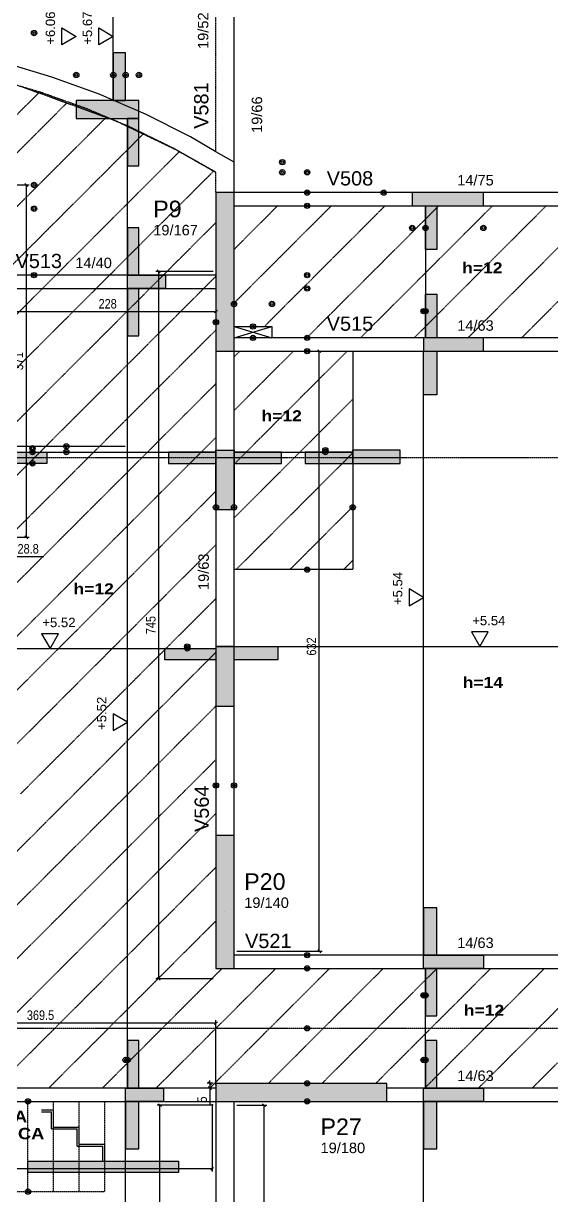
# Model space of a CAD drawing. Extents: x -15895 to 12929, y -2522 to 15173.
# Drawn here: x -12419 to -11863, y 13318 to 14552 of the extents above; entities that cross this region are included whole.
import ezdxf

# ---------------------------------------------------------------- set-up
doc = ezdxf.new("R2010")
doc.units = 0
doc.header["$PDMODE"] = 35
doc.header["$PDSIZE"] = -10
for name, pattern in [('ESTILO_TQS_0001', [1, 0.7, -0.3]), ('ESTILO_TQS_0002', [0.4, 0.1, -0.3]), ('ESTILO_TQS_0006', [0.3, 0.2, -0.1]), ('ESTILO_TQS_0007', [2.1, 1.5, -0.2, 0.2, -0.2])]:
    doc.linetypes.add(name, pattern=pattern)
for name, color, linetype in [('COTA', 241, 'Continuous'), ('MTH-224', 4, 'Continuous'), ('MTH-226', 6, 'Continuous'), ('MTH-230', 1, 'Continuous'), ('MTH-DIM-PILAR', 3, 'Continuous'), ('MTH-DIM-VIGA', 3, 'Continuous'), ('MTH-EIXO-214', 4, 'Continuous'), ('MTH-EIXO-215', 1, 'Continuous'), ('MTH-FACE-VIGA', 7, 'Continuous'), ('MTH-LINHA-SEÇÃO', 16, 'Continuous'), ('MTH-PILAR-SEGUE', 5, 'Continuous'), ('MTH-SIMB_COTA', 3, 'Continuous'), ('MTH-SOMBRA21', 150, 'Continuous'), ('MTH-SOMBRA25', 253, 'Continuous'), ('MTH-TIT1-PILAR', 5, 'Continuous'), ('MTH-TIT1-VIGA', 5, 'Continuous'), ('MTH-TRACEJADO-216', 1, 'Continuous'), ('MTH-TXT', 4, 'Continuous'), ('MTH-TXT-NEGRITO', 5, 'Continuous'), ('MTH-VIGA-INVERTIDA', 7, 'ESTILO_TQS_0002')]:
    doc.layers.add(name, color=color, linetype=linetype)
doc.styles.add('COTA TECNICA', font='techl___.ttf', dxfattribs={"height": 10})
doc.styles.add('TQS_ARIAL', font='arial.ttf')
doc.styles.add('TQS_ARIAL_BLACK', font='ariblk.ttf')
doc.dimstyles.new('PAINEL', dxfattribs={"dimtxt": 10, "dimasz": 3, "dimexe": 3, "dimexo": 3, "dimgap": 3, "dimtad": 1, "dimdec": 1, "dimzin": 12, "dimdsep": 46, "dimtxsty": 'COTA TECNICA', "dimblk1": 'OBLIQUE', "dimblk2": 'OBLIQUE', "dimsah": 1, "dimcen": 0.9, "dimclrd": 4, "dimclre": 4, "dimclrt": 240, "dimadec": 1, "dimazin": 3, "dimtfac": 1, "dimtdec": 1, "dimtmove": 0, "dimatfit": 3, "dimfxl": 1, "dimtolj": 1, "dimtzin": 12, "dimarcsym": 0})

# ---------------------------------------------------------------- blocks, each defined once
blk = doc.blocks.new('_Oblique')
at = {"color": 0, "linetype": 'ByBlock', "lineweight": -2}
blk.add_line((-0.5, -0.5), (0.5, 0.5), dxfattribs=at)
blk = doc.blocks.new('*D1907')
at = {"layer": 'COTA', "color": 4, "lineweight": -2, "transparency": 16777216}
for p, q in [((-12444.2, 14269.7), (-12444.2, 14245.4)), ((-12216.2, 14269.7), (-12216.2, 14245.4)), ((-12444.2, 14248.4), (-12216.2, 14248.4))]:
    blk.add_line(p, q, dxfattribs=at)
at = {"layer": 'Defpoints', "color": 0, "transparency": 16777216}
for p in [(-12444.2, 14272.7), (-12216.2, 14272.7), (-12216.2, 14248.4)]:
    blk.add_point(p, dxfattribs=at)
at = {"layer": 'COTA', "color": 4, "lineweight": -2, "transparency": 16777216, "xscale": 3, "yscale": 3, "zscale": 3, "rotation": 180}
blk.add_blockref('_Oblique', (-12444.2, 14248.4), dxfattribs=at)
at = {"layer": 'COTA', "color": 4, "lineweight": -2, "transparency": 16777216, "xscale": 3, "yscale": 3, "zscale": 3}
blk.add_blockref('_Oblique', (-12216.2, 14248.4), dxfattribs=at)
at = {"layer": 'COTA', "color": 240, "transparency": 16777216, "insert": (-12330.2, 14256.5), "char_height": 10, "attachment_point": 5, "style": 'COTA TECNICA'}
blk.add_mtext('\\A1;228', dxfattribs=at)
blk = doc.blocks.new('*D1930')
at = {"layer": 'COTA', "color": 4, "lineweight": -2, "transparency": 16777216}
for p, q in [((-13131.2, 13413.7), (-13131.2, 13342.7)), ((-12220.2, 13413.7), (-12220.2, 13342.7)), ((-12220.2, 13345.7), (-13131.2, 13345.7))]:
    blk.add_line(p, q, dxfattribs=at)
at = {"layer": 'Defpoints', "color": 0, "transparency": 16777216}
for p in [(-13131.2, 13416.7), (-12220.2, 13416.7), (-13131.2, 13345.7)]:
    blk.add_point(p, dxfattribs=at)
at = {"layer": 'COTA', "color": 4, "lineweight": -2, "transparency": 16777216, "xscale": 3, "yscale": 3, "zscale": 3, "rotation": 180}
blk.add_blockref('_Oblique', (-13131.2, 13345.7), dxfattribs=at)
at = {"layer": 'COTA', "color": 4, "lineweight": -2, "transparency": 16777216, "xscale": 3, "yscale": 3, "zscale": 3}
blk.add_blockref('_Oblique', (-12220.2, 13345.7), dxfattribs=at)
at = {"layer": 'COTA', "color": 240, "transparency": 16777216, "insert": (-12675.7, 13353.8), "char_height": 10, "attachment_point": 5, "style": 'COTA TECNICA'}
blk.add_mtext('\\A1;911', dxfattribs=at)
blk = doc.blocks.new('*D1932')
at = {"layer": 'COTA', "color": 4, "lineweight": -2, "transparency": 16777216}
for p, q in [((-12219.2, 13435.7), (-12225.5, 13435.7)), ((-12219.2, 13430.7), (-12225.5, 13430.7)), ((-12222.5, 13435.7), (-12222.5, 13438.7)), ((-12222.5, 13435.7), (-12222.5, 13430.7)), ((-12222.5, 13430.7), (-12222.5, 13412.6))]:
    blk.add_line(p, q, dxfattribs=at)
at = {"layer": 'Defpoints', "color": 0, "transparency": 16777216}
for p in [(-12222.5, 13430.7), (-12216.2, 13435.7), (-12216.2, 13430.7)]:
    blk.add_point(p, dxfattribs=at)
at = {"layer": 'COTA', "color": 4, "lineweight": -2, "transparency": 16777216, "xscale": 3, "yscale": 3, "zscale": 3}
for p, rotation in [((-12222.5, 13435.7), 270), ((-12222.5, 13430.7), 90)]:
    blk.add_blockref('_Oblique', p, dxfattribs=dict(at, rotation=rotation))
at = {"layer": 'COTA', "color": 240, "transparency": 16777216, "insert": (-12230.7, 13418.6), "char_height": 10, "attachment_point": 5, "rotation": 90, "style": 'COTA TECNICA'}
blk.add_mtext('\\A1;5', dxfattribs=at)
blk = doc.blocks.new('*D1933')
at = {"layer": 'COTA', "color": 4, "lineweight": -2, "transparency": 16777216}
for p, q in [((-12585.7, 13433.7), (-12585.7, 13502.1)), ((-12216.2, 13499.1), (-12585.7, 13499.1)), ((-12216.2, 13433.7), (-12216.2, 13502.1))]:
    blk.add_line(p, q, dxfattribs=at)
at = {"layer": 'Defpoints', "color": 0, "transparency": 16777216}
for p in [(-12585.7, 13499.1), (-12585.7, 13430.7), (-12216.2, 13430.7)]:
    blk.add_point(p, dxfattribs=at)
at = {"layer": 'COTA', "color": 4, "lineweight": -2, "transparency": 16777216, "xscale": 3, "yscale": 3, "zscale": 3, "rotation": 180}
blk.add_blockref('_Oblique', (-12585.7, 13499.1), dxfattribs=at)
at = {"layer": 'COTA', "color": 4, "lineweight": -2, "transparency": 16777216, "xscale": 3, "yscale": 3, "zscale": 3}
blk.add_blockref('_Oblique', (-12216.2, 13499.1), dxfattribs=at)
at = {"layer": 'COTA', "color": 240, "transparency": 16777216, "insert": (-12400.9, 13507.4), "char_height": 10, "attachment_point": 5, "style": 'COTA TECNICA'}
blk.add_mtext('\\A1;369.5', dxfattribs=at)
blk = doc.blocks.new('*D2003')
at = {"layer": 'COTA', "color": 4, "lineweight": -2, "transparency": 16777216}
for p, q in [((-12462.2, 14007.7), (-12462.2, 13987.4)), ((-12433.4, 14007.7), (-12433.4, 13987.4)), ((-12462.2, 13990.4), (-12433.4, 13990.4)), ((-12433.4, 13990.4), (-12397.5, 13990.4))]:
    blk.add_line(p, q, dxfattribs=at)
at = {"layer": 'Defpoints', "color": 0, "transparency": 16777216}
for p in [(-12462.2, 14010.7), (-12433.4, 14010.7), (-12433.4, 13990.4)]:
    blk.add_point(p, dxfattribs=at)
at = {"layer": 'COTA', "color": 4, "lineweight": -2, "transparency": 16777216, "xscale": 3, "yscale": 3, "zscale": 3, "rotation": 180}
blk.add_blockref('_Oblique', (-12462.2, 13990.4), dxfattribs=at)
at = {"layer": 'COTA', "color": 4, "lineweight": -2, "transparency": 16777216, "xscale": 3, "yscale": 3, "zscale": 3}
blk.add_blockref('_Oblique', (-12433.4, 13990.4), dxfattribs=at)
at = {"layer": 'COTA', "color": 240, "transparency": 16777216, "insert": (-12413.9, 13998.5), "char_height": 10, "attachment_point": 5, "style": 'COTA TECNICA'}
blk.add_mtext('\\A1;28.8', dxfattribs=at)
blk = doc.blocks.new('*D2010')
at = {"layer": 'COTA', "color": 4, "lineweight": -2, "transparency": 16777216}
for p, q in [((-12194.2, 14206.7), (-12104.4, 14206.7)), ((-12107.4, 13574.7), (-12107.4, 14206.7)), ((-12194.2, 13574.7), (-12104.4, 13574.7))]:
    blk.add_line(p, q, dxfattribs=at)
at = {"layer": 'Defpoints', "color": 0, "transparency": 16777216}
for p in [(-12197.2, 14206.7), (-12107.4, 14206.7), (-12197.2, 13574.7)]:
    blk.add_point(p, dxfattribs=at)
at = {"layer": 'COTA', "color": 4, "lineweight": -2, "transparency": 16777216, "xscale": 3, "yscale": 3, "zscale": 3}
for p, rotation in [((-12107.4, 14206.7), 90), ((-12107.4, 13574.7), 270)]:
    blk.add_blockref('_Oblique', p, dxfattribs=dict(at, rotation=rotation))
at = {"layer": 'COTA', "color": 240, "transparency": 16777216, "insert": (-12115.6, 13895.7), "char_height": 10, "attachment_point": 5, "rotation": 90, "style": 'COTA TECNICA'}
blk.add_mtext('\\A1;632', dxfattribs=at)
blk = doc.blocks.new('*D2011')
at = {"layer": 'COTA', "color": 4, "lineweight": -2, "transparency": 16777216}
for p, q in [((-12219.2, 14290.7), (-12279.5, 14290.7)), ((-12276.5, 14290.7), (-12276.5, 13545.7)), ((-12219.2, 13545.7), (-12279.5, 13545.7))]:
    blk.add_line(p, q, dxfattribs=at)
at = {"layer": 'Defpoints', "color": 0, "transparency": 16777216}
for p in [(-12216.2, 14290.7), (-12276.5, 13545.7), (-12216.2, 13545.7)]:
    blk.add_point(p, dxfattribs=at)
at = {"layer": 'COTA', "color": 4, "lineweight": -2, "transparency": 16777216, "xscale": 3, "yscale": 3, "zscale": 3}
for p, rotation in [((-12276.5, 14290.7), 90), ((-12276.5, 13545.7), 270)]:
    blk.add_blockref('_Oblique', p, dxfattribs=dict(at, rotation=rotation))
at = {"layer": 'COTA', "color": 240, "transparency": 16777216, "insert": (-12284.7, 13918.2), "char_height": 10, "attachment_point": 5, "rotation": 90, "style": 'COTA TECNICA'}
blk.add_mtext('\\A1;745', dxfattribs=at)
blk = doc.blocks.new('*D2023')
at = {"layer": 'COTA', "color": 4, "lineweight": -2, "transparency": 16777216}
for p, q in [((-12441.2, 14381.7), (-12412.8, 14381.7)), ((-12415.8, 14010.7), (-12415.8, 14381.7)), ((-12441.2, 14010.7), (-12412.8, 14010.7))]:
    blk.add_line(p, q, dxfattribs=at)
at = {"layer": 'Defpoints', "color": 0, "transparency": 16777216}
for p in [(-12444.2, 14381.7), (-12415.8, 14381.7), (-12444.2, 14010.7)]:
    blk.add_point(p, dxfattribs=at)
at = {"layer": 'COTA', "color": 4, "lineweight": -2, "transparency": 16777216, "xscale": 3, "yscale": 3, "zscale": 3}
for p, rotation in [((-12415.8, 14381.7), 90), ((-12415.8, 14010.7), 270)]:
    blk.add_blockref('_Oblique', p, dxfattribs=dict(at, rotation=rotation))
at = {"layer": 'COTA', "color": 240, "transparency": 16777216, "insert": (-12424.1, 14196.2), "char_height": 10, "attachment_point": 5, "rotation": 90, "style": 'COTA TECNICA'}
blk.add_mtext('\\A1;371', dxfattribs=at)
blk = doc.blocks.new('*D2025')
at = {"layer": 'COTA', "color": 4, "lineweight": -2, "transparency": 16777216}
for p, q in [((-12219.2, 13412.7), (-12278.1, 13412.7)), ((-12275.1, 12662.2), (-12275.1, 13412.7)), ((-12219.2, 12662.2), (-12278.1, 12662.2))]:
    blk.add_line(p, q, dxfattribs=at)
at = {"layer": 'Defpoints', "color": 0, "transparency": 16777216}
for p in [(-12275.1, 13412.7), (-12216.2, 13412.7), (-12216.2, 12662.2)]:
    blk.add_point(p, dxfattribs=at)
at = {"layer": 'COTA', "color": 4, "lineweight": -2, "transparency": 16777216, "xscale": 3, "yscale": 3, "zscale": 3}
for p, rotation in [((-12275.1, 13412.7), 90), ((-12275.1, 12662.2), 270)]:
    blk.add_blockref('_Oblique', p, dxfattribs=dict(at, rotation=rotation))
at = {"layer": 'COTA', "color": 240, "transparency": 16777216, "insert": (-12283.2, 13037.4), "char_height": 10, "attachment_point": 5, "rotation": 90, "style": 'COTA TECNICA'}
blk.add_mtext('\\A1;750.5', dxfattribs=at)
blk = doc.blocks.new('*D2026')
at = {"layer": 'COTA', "color": 4, "lineweight": -2, "transparency": 16777216}
for p, q in [((-12194.2, 13412.7), (-12162.5, 13412.7)), ((-12165.5, 12780.7), (-12165.5, 13412.7)), ((-12194.2, 12780.7), (-12162.5, 12780.7))]:
    blk.add_line(p, q, dxfattribs=at)
at = {"layer": 'Defpoints', "color": 0, "transparency": 16777216}
for p in [(-12197.2, 13412.7), (-12165.5, 13412.7), (-12197.2, 12780.7)]:
    blk.add_point(p, dxfattribs=at)
at = {"layer": 'COTA', "color": 4, "lineweight": -2, "transparency": 16777216, "xscale": 3, "yscale": 3, "zscale": 3}
for p, rotation in [((-12165.5, 13412.7), 90), ((-12165.5, 12780.7), 270)]:
    blk.add_blockref('_Oblique', p, dxfattribs=dict(at, rotation=rotation))
at = {"layer": 'COTA', "color": 240, "transparency": 16777216, "insert": (-12173.7, 13096.7), "char_height": 10, "attachment_point": 5, "rotation": 90, "style": 'COTA TECNICA'}
blk.add_mtext('\\A1;632', dxfattribs=at)

msp = doc.modelspace()

# ---------------------------------------------------------------- linework, layer by layer
at = {"layer": 'MTH-224', "linetype": 'Continuous'}
for points in [[(-12378.54, 14546.98), (-12363.24, 14538.15), (-12378.54, 14529.32), (-12378.54, 14546.98)], [(-12339.54, 14546.98), (-12324.24, 14538.15), (-12339.54, 14529.32), (-12339.54, 14546.98)], [(-12012.87, 13938.58), (-11997.57, 13947.41), (-12012.87, 13956.24), (-12012.87, 13938.58)], [(-11947.04, 13911.02), (-11938.21, 13895.73), (-11929.38, 13911.02), (-11947.04, 13911.02)], [(-12399.7, 13909.02), (-12390.87, 13893.73), (-12382.03, 13909.02), (-12399.7, 13909.02)], [(-12324.54, 13807.09), (-12309.24, 13815.92), (-12324.54, 13824.75), (-12324.54, 13807.09)]]:
    msp.add_lwpolyline(points, dxfattribs=at)
at = {"layer": 'MTH-226', "linetype": 'Continuous'}
for p, q in [((-12399.99, 13407.64), (-12387.16, 13407.64)), ((-12399.99, 13405.64), (-12389.16, 13405.64)), ((-12389.16, 13387.64), (-12389.16, 13405.64)), ((-12387.16, 13389.64), (-12387.16, 13407.64)), ((-12389.16, 13387.64), (-12362.16, 13387.64)), ((-12387.16, 13389.64), (-12360.16, 13389.64)), ((-12362.16, 13369.64), (-12362.16, 13387.64)), ((-12360.16, 13371.64), (-12360.16, 13389.64)), ((-12362.16, 13369.64), (-12335.16, 13369.64)), ((-12360.16, 13371.64), (-12333.16, 13371.64)), ((-12335.16, 13353.64), (-12335.16, 13369.64)), ((-12333.16, 13353.64), (-12333.16, 13371.64))]:
    msp.add_line(p, q, dxfattribs=at)
at = {"layer": 'MTH-230', "linetype": 'Continuous'}
for p, q in [((-12197.16, 14220.66), (-12157.16, 14232.66)), ((-12197.16, 14232.66), (-12157.16, 14220.66))]:
    msp.add_line(p, q, dxfattribs=at)
at = {"layer": 'MTH-EIXO-214', "linetype": 'ESTILO_TQS_0007'}
for p, q in [((-15560.66, 14094.66), (-9790.66, 14094.66)), ((-15560.66, 13493.66), (-9790.66, 13493.66))]:
    msp.add_line(p, q, dxfattribs=at)
at = {"layer": 'MTH-EIXO-215', "linetype": 'Continuous'}
msp.add_line((-12311.61, 14106.45), (-12664.16, 14106.45), dxfattribs=at)
at = {"layer": 'MTH-FACE-VIGA', "linetype": 'Continuous'}
for p, q in [((-12197.16, 14373.66), (-12197.16, 14746.16)), ((-12197.16, 14405.7), (-12216.16, 14416.69)), ((-12197.16, 14383.98), (-12197.16, 14405.7)), ((-12197.16, 14373.66), (-12197.16, 14383.98)), ((-11747.16, 14373.66), (-12197.16, 14373.66)), ((-12197.16, 14359.66), (-11747.16, 14359.66)), ((-12216.16, 14286.66), (-12444.16, 14286.66)), ((-12444.16, 14272.66), (-12216.16, 14272.66)), ((-11747.16, 14220.66), (-12197.16, 14220.66)), ((-12216.16, 14206.66), (-12216.16, 13696.66)), ((-12197.16, 14206.66), (-11747.16, 14206.66)), ((-12197.16, 13696.66), (-12197.16, 14206.66)), ((-11747.16, 13570.66), (-12197.16, 13570.66)), ((-12197.16, 13556.66), (-11747.16, 13556.66)), ((-12216.16, 13430.66), (-12585.66, 13430.66)), ((-11747.16, 13430.66), (-12036.16, 13430.66)), ((-12585.66, 13416.66), (-12216.16, 13416.66)), ((-12216.16, 13416.66), (-12216.16, 12827.66)), ((-12197.16, 12827.66), (-12197.16, 13416.66)), ((-12036.16, 13416.66), (-11747.16, 13416.66))]:
    msp.add_line(p, q, dxfattribs=at)
for points in [[(-12216.16, 14416.69), (-12243.06, 14432.26), (-12290.43, 14456.1), (-12339.11, 14477.14), (-12388.93, 14495.31), (-12439.72, 14510.54), (-12491.32, 14522.79), (-12543.54, 14532.02), (-12596.21, 14538.18), (-12649.15, 14541.27), (-12702.18, 14541.27), (-12755.12, 14538.18), (-12807.79, 14532.02), (-12860.01, 14522.79), (-12911.6, 14510.54), (-12962.4, 14495.31), (-13012.22, 14477.14), (-13060.9, 14456.1), (-13108.26, 14432.26), (-13135.16, 14416.69)], [(-12157.16, 14220.66), (-12197.16, 14220.66), (-12197.16, 14232.66), (-12157.16, 14232.66), (-12157.16, 14220.66)]]:
    msp.add_lwpolyline(points, dxfattribs=at)
at = {"layer": 'MTH-LINHA-SEÇÃO', "linetype": 'Continuous'}
for p, q in [((-12324.24, 14470.71), (-12324.24, 14767.16)), ((-12309.24, 13430.66), (-12309.24, 14451.71)), ((-11995.57, 14359.66), (-11995.57, 14220.66)), ((-11997.57, 13556.66), (-11997.57, 14206.66)), ((-12444.16, 14100.45), (-12216.16, 14100.45)), ((-12197.16, 14100.45), (-12072.16, 14100.45)), ((-12072.16, 14100.45), (-12072.16, 14102.45)), ((-12476.16, 13893.73), (-12216.16, 13893.73)), ((-12216.16, 13895.73), (-9994.16, 13895.73)), ((-11995.57, 13430.66), (-11995.57, 13556.66)), ((-12311.24, 12920.66), (-12311.24, 13430.66)), ((-11997.57, 12766.66), (-11997.57, 13430.66))]:
    msp.add_line(p, q, dxfattribs=at)
for points in [[(-12324.24, 14520.71), (-12324.24, 14470.71), (-12311.24, 14470.71), (-12311.24, 14520.71), (-12324.24, 14520.71)], [(-12297.24, 14470.71), (-12363.24, 14470.71), (-12363.24, 14451.71), (-12297.24, 14451.71), (-12297.24, 14470.71)], [(-12309.24, 14451.71), (-12309.24, 14401.71), (-12297.24, 14401.71), (-12297.24, 14451.71), (-12309.24, 14451.71)], [(-11934.57, 14373.66), (-12009.57, 14373.66), (-12009.57, 14359.66), (-11934.57, 14359.66), (-11934.57, 14373.66)], [(-11995.57, 14313.66), (-11995.57, 14359.66), (-11983.57, 14359.66), (-11983.57, 14313.66), (-11995.57, 14313.66)], [(-12309.24, 14336.66), (-12309.24, 14286.66), (-12297.24, 14286.66), (-12297.24, 14336.66), (-12309.24, 14336.66)], [(-12269.24, 14272.66), (-12309.24, 14272.66), (-12309.24, 14286.66), (-12269.24, 14286.66), (-12269.24, 14272.66)], [(-12309.24, 14272.66), (-12309.24, 14222.66), (-12297.24, 14222.66), (-12297.24, 14272.66), (-12309.24, 14272.66)], [(-11995.57, 14220.66), (-11995.57, 14266.66), (-11983.57, 14266.66), (-11983.57, 14220.66), (-11995.57, 14220.66)], [(-11934.57, 14220.66), (-11997.57, 14220.66), (-11997.57, 14206.66), (-11934.57, 14206.66), (-11934.57, 14220.66)], [(-11997.57, 14160.66), (-11997.57, 14206.66), (-11983.57, 14206.66), (-11983.57, 14160.66), (-11997.57, 14160.66)], [(-12444.16, 14100.45), (-12394.16, 14100.45), (-12394.16, 14088.45), (-12444.16, 14088.45), (-12444.16, 14100.45)], [(-12216.16, 14100.45), (-12266.16, 14100.45), (-12266.16, 14088.45), (-12216.16, 14088.45), (-12216.16, 14100.45)], [(-12216.16, 14102.45), (-12197.16, 14102.45), (-12197.16, 14039.45), (-12216.16, 14039.45), (-12216.16, 14102.45)], [(-12147.16, 14100.45), (-12197.16, 14100.45), (-12197.16, 14088.45), (-12147.16, 14088.45), (-12147.16, 14100.45)], [(-12072.16, 14100.45), (-12122.16, 14100.45), (-12122.16, 14088.45), (-12072.16, 14088.45), (-12072.16, 14100.45)], [(-12022.16, 14102.45), (-12072.16, 14102.45), (-12072.16, 14088.45), (-12022.16, 14088.45), (-12022.16, 14102.45)], [(-12270.16, 13893.73), (-12216.16, 13893.73), (-12216.16, 13881.73), (-12270.16, 13881.73), (-12270.16, 13893.73)], [(-12197.16, 13832.73), (-12197.16, 13895.73), (-12216.16, 13895.73), (-12216.16, 13832.73), (-12197.16, 13832.73)], [(-12197.16, 13895.73), (-12151.16, 13895.73), (-12151.16, 13881.73), (-12197.16, 13881.73), (-12197.16, 13895.73)], [(-11997.57, 13620.66), (-11997.57, 13570.66), (-11983.57, 13570.66), (-11983.57, 13620.66), (-11997.57, 13620.66)], [(-11934.57, 13556.66), (-11997.57, 13556.66), (-11997.57, 13570.66), (-11934.57, 13570.66), (-11934.57, 13556.66)], [(-11995.57, 13556.66), (-11995.57, 13506.66), (-11983.57, 13506.66), (-11983.57, 13556.66), (-11995.57, 13556.66)], [(-12309.24, 13480.66), (-12309.24, 13430.66), (-12297.24, 13430.66), (-12297.24, 13480.66), (-12309.24, 13480.66)], [(-11995.57, 13480.66), (-11995.57, 13430.66), (-11983.57, 13430.66), (-11983.57, 13480.66), (-11995.57, 13480.66)], [(-12271.24, 13416.66), (-12311.24, 13416.66), (-12311.24, 13430.66), (-12271.24, 13430.66), (-12271.24, 13416.66)], [(-11934.57, 13416.66), (-11997.57, 13416.66), (-11997.57, 13430.66), (-11934.57, 13430.66), (-11934.57, 13416.66)], [(-12311.24, 13416.66), (-12311.24, 13366.66), (-12297.24, 13366.66), (-12297.24, 13416.66), (-12311.24, 13416.66)], [(-11997.57, 13416.66), (-11997.57, 13366.66), (-11983.57, 13366.66), (-11983.57, 13416.66), (-11997.57, 13416.66)], [(-12414.16, 13353.64), (-12255.56, 13353.64), (-12255.56, 13341.64), (-12414.16, 13341.64), (-12414.16, 13353.64)]]:
    msp.add_lwpolyline(points, dxfattribs=at)
at = {"layer": 'MTH-PILAR-SEGUE', "linetype": 'Continuous'}
msp.add_line((-12206.66, 13616.66), (-12206.66, 13616.66), dxfattribs=at)
for points in [[(-12216.16, 14206.66), (-12197.16, 14206.66), (-12197.16, 14373.66), (-12216.16, 14373.66), (-12216.16, 14206.66)], [(-12216.16, 13556.66), (-12197.16, 13556.66), (-12197.16, 13696.66), (-12216.16, 13696.66), (-12216.16, 13556.66)], [(-12216.16, 13435.66), (-12216.16, 13416.66), (-12036.16, 13416.66), (-12036.16, 13435.66), (-12216.16, 13435.66)]]:
    msp.add_lwpolyline(points, dxfattribs=at)
at = {"layer": 'MTH-SIMB_COTA', "linetype": 'Continuous'}
for centre, radius in [((-12407.66, 14541.66), 2.8), ((-12407.66, 14541.66), 1.4), ((-12363.24, 14497.53), 2.8), ((-12363.24, 14497.53), 1.4), ((-12324.24, 14497.53), 2.8), ((-12324.24, 14497.53), 2.8), ((-12324.24, 14497.53), 1.4), ((-12324.24, 14497.53), 1.4), ((-12311.24, 14497.53), 2.8), ((-12311.24, 14497.53), 2.8), ((-12311.24, 14497.53), 1.4), ((-12311.24, 14497.53), 1.4), ((-12297.24, 14497.53), 2.8), ((-12297.24, 14497.53), 1.4), ((-12146.29, 14405.7), 2.8), ((-12146.29, 14405.7), 1.4), ((-12146.29, 14395.03), 2.8), ((-12146.29, 14395.03), 1.4), ((-12120.15, 14395.03), 2.8), ((-12120.15, 14395.03), 2.8), ((-12120.15, 14395.03), 1.4), ((-12120.15, 14395.03), 1.4), ((-12407.66, 14381.66), 2.8), ((-12407.66, 14381.66), 2.8), ((-12407.66, 14381.66), 1.4), ((-12407.66, 14381.66), 1.4), ((-12120.15, 14373.66), 2.8), ((-12120.15, 14373.66), 1.4), ((-12039.52, 14373.66), 2.8), ((-12039.52, 14373.66), 1.4), ((-12407.66, 14356.66), 2.8), ((-12407.66, 14356.66), 2.8), ((-12407.66, 14356.66), 1.4), ((-12407.66, 14356.66), 1.4), ((-12120.15, 14359.66), 2.8), ((-12120.15, 14359.66), 1.4), ((-12009.57, 14336.46), 2.8), ((-12009.57, 14336.46), 2.8), ((-12009.57, 14336.46), 2.8), ((-12009.57, 14336.46), 2.8), ((-12009.57, 14336.46), 1.4), ((-12009.57, 14336.46), 1.4), ((-12009.57, 14336.46), 1.4), ((-12009.57, 14336.46), 1.4), ((-11995.57, 14336.46), 2.8), ((-11995.57, 14336.46), 2.8), ((-11995.57, 14336.46), 2.8), ((-11995.57, 14336.46), 2.8), ((-11995.57, 14336.46), 2.8), ((-11995.57, 14336.46), 1.4), ((-11995.57, 14336.46), 1.4), ((-11995.57, 14336.46), 1.4), ((-11995.57, 14336.46), 1.4), ((-11995.57, 14336.46), 1.4), ((-11934.57, 14336.46), 2.8), ((-11934.57, 14336.46), 1.4), ((-12407.66, 14286.66), 2.8), ((-12407.66, 14286.66), 1.4), ((-12120.15, 14286.66), 2.8), ((-12120.15, 14286.66), 2.8), ((-12120.15, 14286.66), 1.4), ((-12120.15, 14286.66), 1.4), ((-12120.15, 14272.66), 2.8), ((-12120.15, 14272.66), 2.8), ((-12120.15, 14272.66), 1.4), ((-12120.15, 14272.66), 1.4), ((-12197.16, 14256.44), 2.8), ((-12197.16, 14256.44), 1.4), ((-12157.16, 14256.44), 2.8), ((-12157.16, 14256.44), 1.4), ((-11997.57, 14248.76), 2.8), ((-11997.57, 14248.76), 2.8), ((-11997.57, 14248.76), 2.8), ((-11997.57, 14248.76), 2.8), ((-11997.57, 14248.76), 1.4), ((-11997.57, 14248.76), 1.4), ((-11997.57, 14248.76), 1.4), ((-11997.57, 14248.76), 1.4), ((-11995.57, 14248.76), 2.8), ((-11995.57, 14248.76), 2.8), ((-11995.57, 14248.76), 2.8), ((-11995.57, 14248.76), 2.8), ((-11995.57, 14248.76), 1.4), ((-11995.57, 14248.76), 1.4), ((-11995.57, 14248.76), 1.4), ((-11995.57, 14248.76), 1.4), ((-12216.16, 14237.21), 2.8), ((-12216.16, 14237.21), 1.4), ((-12177.16, 14232.66), 2.8), ((-12177.16, 14232.66), 1.4), ((-12177.16, 14220.66), 2.8), ((-12177.16, 14220.66), 1.4), ((-12120.15, 14220.66), 2.8), ((-12120.15, 14220.66), 1.4), ((-12120.15, 14206.66), 2.8), ((-12120.15, 14206.66), 1.4), ((-12373.71, 14106.45), 2.8), ((-12373.71, 14106.45), 2.8), ((-12373.71, 14106.45), 2.8), ((-12373.71, 14106.45), 2.8), ((-12373.71, 14106.45), 1.4), ((-12373.71, 14106.45), 1.4), ((-12373.71, 14106.45), 1.4), ((-12373.71, 14106.45), 1.4), ((-12409.29, 14104.45), 2.8), ((-12409.29, 14104.45), 2.8), ((-12409.29, 14104.45), 2.8), ((-12409.29, 14104.45), 2.8), ((-12409.29, 14100.45), 2.8), ((-12409.29, 14100.45), 2.8), ((-12409.29, 14100.45), 2.8), ((-12409.29, 14100.45), 2.8), ((-12409.29, 14100.45), 2.8), ((-12409.29, 14100.45), 2.8), ((-12409.29, 14100.45), 2.8), ((-12409.29, 14100.45), 2.8), ((-12409.29, 14104.45), 1.4), ((-12409.29, 14104.45), 1.4), ((-12409.29, 14104.45), 1.4), ((-12409.29, 14104.45), 1.4), ((-12409.29, 14100.45), 1.4), ((-12409.29, 14100.45), 1.4), ((-12409.29, 14100.45), 1.4), ((-12409.29, 14100.45), 1.4), ((-12409.29, 14100.45), 1.4), ((-12409.29, 14100.45), 1.4), ((-12409.29, 14100.45), 1.4), ((-12409.29, 14100.45), 1.4), ((-12373.71, 14100.45), 2.8), ((-12373.71, 14100.45), 2.8), ((-12373.71, 14100.45), 2.8), ((-12373.71, 14100.45), 2.8), ((-12373.71, 14100.45), 1.4), ((-12373.71, 14100.45), 1.4), ((-12373.71, 14100.45), 1.4), ((-12373.71, 14100.45), 1.4), ((-12100.95, 14102.45), 2.8), ((-12100.95, 14102.45), 2.8), ((-12100.95, 14102.45), 2.8), ((-12100.95, 14102.45), 2.8), ((-12100.95, 14100.45), 2.8), ((-12100.95, 14100.45), 2.8), ((-12100.95, 14100.45), 2.8), ((-12100.95, 14100.45), 2.8), ((-12100.95, 14102.45), 1.4), ((-12100.95, 14102.45), 1.4), ((-12100.95, 14102.45), 1.4), ((-12100.95, 14102.45), 1.4), ((-12100.95, 14100.45), 1.4), ((-12100.95, 14100.45), 1.4), ((-12100.95, 14100.45), 1.4), ((-12100.95, 14100.45), 1.4), ((-12409.29, 14088.45), 2.8), ((-12409.29, 14088.45), 2.8), ((-12409.29, 14088.45), 2.8), ((-12409.29, 14088.45), 2.8), ((-12409.29, 14088.45), 1.4), ((-12409.29, 14088.45), 1.4), ((-12409.29, 14088.45), 1.4), ((-12409.29, 14088.45), 1.4), ((-12216.16, 14042.26), 2.8), ((-12216.16, 14042.26), 1.4), ((-12197.16, 14042.26), 2.8), ((-12197.16, 14042.26), 1.4), ((-12072.16, 14042.26), 2.8), ((-12072.16, 14042.26), 2.8), ((-12072.16, 14042.26), 1.4), ((-12072.16, 14042.26), 1.4), ((-12120.15, 13976.66), 2.8), ((-12120.15, 13976.66), 2.8), ((-12120.15, 13976.66), 1.4), ((-12120.15, 13976.66), 1.4), ((-12246.39, 13895.73), 2.8), ((-12246.39, 13895.73), 2.8), ((-12246.39, 13895.73), 2.8), ((-12246.39, 13895.73), 2.8), ((-12246.39, 13893.73), 2.8), ((-12246.39, 13893.73), 2.8), ((-12246.39, 13893.73), 2.8), ((-12246.39, 13893.73), 2.8), ((-12246.39, 13895.73), 1.4), ((-12246.39, 13895.73), 1.4), ((-12246.39, 13895.73), 1.4), ((-12246.39, 13895.73), 1.4), ((-12246.39, 13893.73), 1.4), ((-12246.39, 13893.73), 1.4), ((-12246.39, 13893.73), 1.4), ((-12246.39, 13893.73), 1.4), ((-12216.16, 13749.26), 2.8), ((-12216.16, 13749.26), 1.4), ((-12197.16, 13749.26), 2.8), ((-12197.16, 13749.26), 1.4), ((-12120.15, 13570.66), 2.8), ((-12120.15, 13570.66), 1.4), ((-12120.15, 13556.66), 2.8), ((-12120.15, 13556.66), 1.4), ((-11997.57, 13528.23), 2.8), ((-11997.57, 13528.23), 2.8), ((-11997.57, 13528.23), 2.8), ((-11997.57, 13528.23), 1.4), ((-11997.57, 13528.23), 1.4), ((-11997.57, 13528.23), 1.4), ((-11995.57, 13528.23), 2.8), ((-11995.57, 13528.23), 2.8), ((-11995.57, 13528.23), 2.8), ((-11995.57, 13528.23), 1.4), ((-11995.57, 13528.23), 1.4), ((-11995.57, 13528.23), 1.4), ((-12120.15, 13493.66), 2.8), ((-12120.15, 13493.66), 2.8), ((-12120.15, 13493.66), 1.4), ((-12120.15, 13493.66), 1.4), ((-12311.24, 13460.28), 2.8), ((-12311.24, 13460.28), 2.8), ((-12311.24, 13460.28), 2.8), ((-12311.24, 13460.28), 2.8), ((-12311.24, 13460.28), 1.4), ((-12311.24, 13460.28), 1.4), ((-12311.24, 13460.28), 1.4), ((-12311.24, 13460.28), 1.4), ((-12309.24, 13460.28), 2.8), ((-12309.24, 13460.28), 2.8), ((-12309.24, 13460.28), 2.8), ((-12309.24, 13460.28), 2.8), ((-12309.24, 13460.28), 1.4), ((-12309.24, 13460.28), 1.4), ((-12309.24, 13460.28), 1.4), ((-12309.24, 13460.28), 1.4), ((-11997.57, 13460.28), 2.8), ((-11997.57, 13460.28), 2.8), ((-11997.57, 13460.28), 2.8), ((-11997.57, 13460.28), 1.4), ((-11997.57, 13460.28), 1.4), ((-11997.57, 13460.28), 1.4), ((-11995.57, 13460.28), 2.8), ((-11995.57, 13460.28), 2.8), ((-11995.57, 13460.28), 2.8), ((-11995.57, 13460.28), 1.4), ((-11995.57, 13460.28), 1.4), ((-11995.57, 13460.28), 1.4), ((-12120.15, 13435.66), 2.8), ((-12120.15, 13435.66), 1.4), ((-12414.16, 13416.66), 2.8), ((-12414.16, 13416.66), 1.4), ((-12120.15, 13416.66), 2.8), ((-12120.15, 13416.66), 1.4), ((-12414.16, 13321.66), 2.8), ((-12414.16, 13321.66), 1.4)]:
    msp.add_circle(centre, radius, dxfattribs=at)
at = {"layer": 'MTH-SOMBRA21', "linetype": 'Continuous'}
for points in [[(-12324.24, 14520.71), (-12324.24, 14470.71), (-12311.24, 14470.71)], [(-12324.24, 14520.71), (-12311.24, 14470.71), (-12311.24, 14520.71)], [(-12324.24, 14520.71), (-12311.24, 14520.71), (-12324.24, 14520.71)], [(-12297.24, 14470.71), (-12363.24, 14470.71), (-12363.24, 14451.71)], [(-12297.24, 14470.71), (-12363.24, 14451.71), (-12297.24, 14451.71)], [(-12297.24, 14470.71), (-12297.24, 14451.71), (-12297.24, 14470.71)], [(-12309.24, 14451.71), (-12309.24, 14401.71), (-12297.24, 14401.71)], [(-12309.24, 14451.71), (-12297.24, 14401.71), (-12297.24, 14451.71)], [(-12309.24, 14451.71), (-12297.24, 14451.71), (-12309.24, 14451.71)], [(-11934.57, 14373.66), (-12009.57, 14373.66), (-12009.57, 14359.66)], [(-11934.57, 14373.66), (-12009.57, 14359.66), (-11934.57, 14359.66)], [(-11934.57, 14373.66), (-11934.57, 14359.66), (-11934.57, 14373.66)], [(-11995.57, 14313.66), (-11995.57, 14359.66), (-11983.57, 14359.66)], [(-11995.57, 14313.66), (-11983.57, 14359.66), (-11983.57, 14313.66)], [(-12309.24, 14336.66), (-12309.24, 14286.66), (-12297.24, 14286.66)], [(-12309.24, 14336.66), (-12297.24, 14286.66), (-12297.24, 14336.66)], [(-12309.24, 14336.66), (-12297.24, 14336.66), (-12309.24, 14336.66)], [(-11995.57, 14313.66), (-11983.57, 14313.66), (-11995.57, 14313.66)], [(-12269.24, 14272.66), (-12309.24, 14272.66), (-12309.24, 14286.66)], [(-12269.24, 14272.66), (-12309.24, 14286.66), (-12269.24, 14286.66)], [(-12269.24, 14272.66), (-12269.24, 14286.66), (-12269.24, 14272.66)], [(-12309.24, 14272.66), (-12309.24, 14222.66), (-12297.24, 14222.66)], [(-12309.24, 14272.66), (-12297.24, 14222.66), (-12297.24, 14272.66)], [(-12309.24, 14272.66), (-12297.24, 14272.66), (-12309.24, 14272.66)], [(-11995.57, 14220.66), (-11995.57, 14266.66), (-11983.57, 14266.66)], [(-11995.57, 14220.66), (-11983.57, 14266.66), (-11983.57, 14220.66)], [(-11934.57, 14220.66), (-11997.57, 14220.66), (-11997.57, 14206.66)], [(-11934.57, 14220.66), (-11997.57, 14206.66), (-11934.57, 14206.66)], [(-11995.57, 14220.66), (-11983.57, 14220.66), (-11995.57, 14220.66)], [(-11934.57, 14220.66), (-11934.57, 14206.66), (-11934.57, 14220.66)], [(-11997.57, 14160.66), (-11997.57, 14206.66), (-11983.57, 14206.66)], [(-11997.57, 14160.66), (-11983.57, 14206.66), (-11983.57, 14160.66)], [(-11997.57, 14160.66), (-11983.57, 14160.66), (-11997.57, 14160.66)], [(-12444.16, 14100.45), (-12394.16, 14100.45), (-12394.16, 14088.45)], [(-12444.16, 14100.45), (-12394.16, 14088.45), (-12444.16, 14088.45)], [(-12216.16, 14100.45), (-12266.16, 14100.45), (-12266.16, 14088.45)], [(-12216.16, 14100.45), (-12266.16, 14088.45), (-12216.16, 14088.45)], [(-12216.16, 14102.45), (-12197.16, 14102.45), (-12197.16, 14039.45)], [(-12216.16, 14102.45), (-12197.16, 14039.45), (-12216.16, 14039.45)], [(-12216.16, 14102.45), (-12216.16, 14039.45), (-12216.16, 14102.45)], [(-12216.16, 14100.45), (-12216.16, 14088.45), (-12216.16, 14100.45)], [(-12147.16, 14100.45), (-12197.16, 14100.45), (-12197.16, 14088.45)], [(-12147.16, 14100.45), (-12197.16, 14088.45), (-12147.16, 14088.45)], [(-12147.16, 14100.45), (-12147.16, 14088.45), (-12147.16, 14100.45)], [(-12072.16, 14100.45), (-12122.16, 14100.45), (-12122.16, 14088.45)], [(-12072.16, 14100.45), (-12122.16, 14088.45), (-12072.16, 14088.45)], [(-12022.16, 14102.45), (-12072.16, 14102.45), (-12072.16, 14088.45)], [(-12022.16, 14102.45), (-12072.16, 14088.45), (-12022.16, 14088.45)], [(-12072.16, 14100.45), (-12072.16, 14088.45), (-12072.16, 14100.45)], [(-12022.16, 14102.45), (-12022.16, 14088.45), (-12022.16, 14102.45)], [(-12270.16, 13893.73), (-12216.16, 13893.73), (-12216.16, 13881.73)], [(-12270.16, 13893.73), (-12216.16, 13881.73), (-12270.16, 13881.73)], [(-12270.16, 13893.73), (-12270.16, 13881.73), (-12270.16, 13893.73)], [(-12197.16, 13832.73), (-12197.16, 13895.73), (-12216.16, 13895.73)], [(-12197.16, 13832.73), (-12216.16, 13895.73), (-12216.16, 13832.73)], [(-12197.16, 13895.73), (-12151.16, 13895.73), (-12151.16, 13881.73)], [(-12197.16, 13895.73), (-12151.16, 13881.73), (-12197.16, 13881.73)], [(-12197.16, 13895.73), (-12197.16, 13881.73), (-12197.16, 13895.73)], [(-12197.16, 13832.73), (-12216.16, 13832.73), (-12197.16, 13832.73)], [(-11997.57, 13620.66), (-11997.57, 13570.66), (-11983.57, 13570.66)], [(-11997.57, 13620.66), (-11983.57, 13570.66), (-11983.57, 13620.66)], [(-11997.57, 13620.66), (-11983.57, 13620.66), (-11997.57, 13620.66)], [(-11934.57, 13556.66), (-11997.57, 13556.66), (-11997.57, 13570.66)], [(-11934.57, 13556.66), (-11997.57, 13570.66), (-11934.57, 13570.66)], [(-11934.57, 13556.66), (-11934.57, 13570.66), (-11934.57, 13556.66)], [(-11995.57, 13556.66), (-11995.57, 13506.66), (-11983.57, 13506.66)], [(-11995.57, 13556.66), (-11983.57, 13506.66), (-11983.57, 13556.66)], [(-11995.57, 13556.66), (-11983.57, 13556.66), (-11995.57, 13556.66)], [(-12309.24, 13480.66), (-12309.24, 13430.66), (-12297.24, 13430.66)], [(-12309.24, 13480.66), (-12297.24, 13430.66), (-12297.24, 13480.66)], [(-12309.24, 13480.66), (-12297.24, 13480.66), (-12309.24, 13480.66)], [(-11995.57, 13480.66), (-11995.57, 13430.66), (-11983.57, 13430.66)], [(-11995.57, 13480.66), (-11983.57, 13430.66), (-11983.57, 13480.66)], [(-11995.57, 13480.66), (-11983.57, 13480.66), (-11995.57, 13480.66)], [(-12271.24, 13416.66), (-12311.24, 13416.66), (-12311.24, 13430.66)], [(-12271.24, 13416.66), (-12311.24, 13430.66), (-12271.24, 13430.66)], [(-12271.24, 13416.66), (-12271.24, 13430.66), (-12271.24, 13416.66)], [(-11934.57, 13416.66), (-11997.57, 13416.66), (-11997.57, 13430.66)], [(-11934.57, 13416.66), (-11997.57, 13430.66), (-11934.57, 13430.66)], [(-11934.57, 13416.66), (-11934.57, 13430.66), (-11934.57, 13416.66)], [(-12311.24, 13416.66), (-12311.24, 13366.66), (-12297.24, 13366.66)], [(-12311.24, 13416.66), (-12297.24, 13366.66), (-12297.24, 13416.66)], [(-12311.24, 13416.66), (-12297.24, 13416.66), (-12311.24, 13416.66)], [(-11997.57, 13416.66), (-11997.57, 13366.66), (-11983.57, 13366.66)], [(-11997.57, 13416.66), (-11983.57, 13366.66), (-11983.57, 13416.66)], [(-11997.57, 13416.66), (-11983.57, 13416.66), (-11997.57, 13416.66)], [(-12414.16, 13353.64), (-12255.56, 13353.64), (-12255.56, 13341.64)], [(-12414.16, 13353.64), (-12255.56, 13341.64), (-12414.16, 13341.64)], [(-12414.16, 13353.64), (-12414.16, 13341.64), (-12414.16, 13353.64)]]:
    msp.add_solid(points, dxfattribs=at)
at = {"layer": 'MTH-SOMBRA25', "linetype": 'Continuous'}
for points in [[(-12216.16, 14206.66), (-12197.16, 14206.66), (-12197.16, 14373.66)], [(-12216.16, 14206.66), (-12197.16, 14373.66), (-12216.16, 14373.66)], [(-12216.16, 14206.66), (-12216.16, 14373.66), (-12216.16, 14206.66)], [(-12216.16, 13556.66), (-12197.16, 13556.66), (-12197.16, 13696.66)], [(-12216.16, 13556.66), (-12197.16, 13696.66), (-12216.16, 13696.66)], [(-12216.16, 13556.66), (-12216.16, 13696.66), (-12216.16, 13556.66)], [(-12216.16, 13435.66), (-12216.16, 13416.66), (-12036.16, 13416.66)], [(-12216.16, 13435.66), (-12036.16, 13416.66), (-12036.16, 13435.66)], [(-12216.16, 13435.66), (-12036.16, 13435.66), (-12216.16, 13435.66)]]:
    msp.add_solid(points, dxfattribs=at)
at = {"layer": 'MTH-TRACEJADO-216', "linetype": 'ESTILO_TQS_0001'}
for p, q in [((-12499.75, 14381.66), (-12402.65, 14478.76)), ((-12421.75, 14485.7), (-12322.19, 14449.54)), ((-12410.94, 14430.24), (-12373.14, 14468.04)), ((-12401.71, 14382.9), (-12331.64, 14452.97)), ((-12322.19, 14449.54), (-12258.57, 14419)), ((-12427.55, 14413.63), (-12410.94, 14430.24)), ((-12318.08, 14409.97), (-12292.68, 14435.37)), ((-12258.57, 14419), (-12216.16, 14394.82)), ((-12258.32, 14413.16), (-12254.69, 14416.79)), ((-12392.49, 14335.56), (-12318.08, 14409.97)), ((-12312.74, 14358.73), (-12258.32, 14413.16)), ((-12255.98, 14358.93), (-12218.67, 14396.24)), ((-12417.54, 14367.08), (-12401.71, 14382.9)), ((-12444.16, 14340.45), (-12417.54, 14367.08)), ((-12383.26, 14288.21), (-12312.74, 14358.73)), ((-12307.41, 14307.5), (-12255.99, 14358.92)), ((-12255.99, 14358.92), (-12255.98, 14358.93)), ((-12197.16, 14257.26), (-12094.77, 14359.66)), ((-12197.16, 14313.83), (-12151.33, 14359.66)), ((-12165.2, 14232.66), (-12038.2, 14359.66)), ((-12120.63, 14220.66), (-11981.63, 14359.66)), ((-12064.06, 14220.66), (-11925.06, 14359.66)), ((-12007.49, 14220.66), (-11868.49, 14359.66)), ((-11950.92, 14220.66), (-11811.92, 14359.66)), ((-11894.35, 14220.66), (-11755.35, 14359.66)), ((-12253.64, 14304.7), (-12216.16, 14342.17)), ((-12407.53, 14320.52), (-12392.49, 14335.56)), ((-12444.16, 14283.88), (-12407.53, 14320.52)), ((-12374.04, 14240.87), (-12307.41, 14307.5)), ((-12302.08, 14256.26), (-12253.66, 14304.68)), ((-12253.66, 14304.68), (-12253.64, 14304.7)), ((-12397.51, 14273.96), (-12383.26, 14288.21)), ((-12251.3, 14250.47), (-12216.16, 14285.61)), ((-12444.16, 14227.31), (-12397.51, 14273.96)), ((-12364.81, 14193.53), (-12302.08, 14256.26)), ((-12296.75, 14205.02), (-12251.34, 14250.44)), ((-12251.34, 14250.44), (-12251.3, 14250.47)), ((-12387.5, 14227.41), (-12374.04, 14240.87)), ((-12444.16, 14170.74), (-12387.5, 14227.41)), ((-12248.96, 14196.24), (-12216.16, 14229.04)), ((-12197.16, 14087.56), (-12078.06, 14206.66)), ((-12197.16, 14144.12), (-12134.63, 14206.66)), ((-12197.16, 14200.69), (-12191.2, 14206.66)), ((-12355.59, 14146.18), (-12296.75, 14205.02)), ((-12291.42, 14153.79), (-12249.01, 14196.19)), ((-12249.01, 14196.19), (-12248.96, 14196.24)), ((-12377.49, 14180.85), (-12364.81, 14193.53)), ((-12444.16, 14114.17), (-12377.49, 14180.85)), ((-12246.62, 14142.01), (-12216.16, 14172.47)), ((-12367.48, 14134.29), (-12355.59, 14146.18)), ((-12346.36, 14098.84), (-12291.42, 14153.79)), ((-12132.49, 14095.66), (-12072.16, 14155.99)), ((-12444.16, 14057.61), (-12367.48, 14134.29)), ((-12286.08, 14102.55), (-12246.68, 14141.95)), ((-12246.68, 14141.95), (-12246.62, 14142.01)), ((-12244.28, 14087.78), (-12216.16, 14115.9)), ((-12357.47, 14087.74), (-12346.36, 14098.84)), ((-12337.14, 14051.5), (-12286.08, 14102.55)), ((-12197.16, 14030.99), (-12132.49, 14095.66)), ((-12194.92, 13976.66), (-12072.16, 14099.42)), ((-12441.45, 14003.75), (-12357.47, 14087.74)), ((-12280.75, 14051.31), (-12244.35, 14087.71)), ((-12244.35, 14087.71), (-12244.28, 14087.78)), ((-12241.95, 14033.55), (-12216.16, 14059.33)), ((-12347.45, 14041.18), (-12337.14, 14051.5)), ((-12327.91, 14004.15), (-12280.75, 14051.31)), ((-12425.49, 13963.15), (-12347.45, 14041.18)), ((-12242.03, 14033.47), (-12241.95, 14033.55)), ((-12138.35, 13976.66), (-12072.16, 14042.85)), ((-12275.42, 14000.08), (-12242.03, 14033.47)), ((-12337.44, 13994.62), (-12327.91, 14004.15)), ((-12318.69, 13956.81), (-12275.42, 14000.08)), ((-12239.61, 13979.32), (-12216.16, 14002.76)), ((-12409.52, 13922.54), (-12337.44, 13994.62)), ((-12081.79, 13976.66), (-12072.16, 13986.28)), ((-12270.09, 13948.84), (-12239.7, 13979.23)), ((-12239.7, 13979.23), (-12239.61, 13979.32)), ((-12393.56, 13881.93), (-12327.43, 13948.07)), ((-12327.43, 13948.07), (-12318.69, 13956.81)), ((-12309.46, 13909.47), (-12270.09, 13948.84)), ((-12237.27, 13925.09), (-12216.16, 13946.2)), ((-12455.73, 13876.33), (-12409.52, 13922.54)), ((-12264.76, 13897.6), (-12237.37, 13924.99)), ((-12237.37, 13924.99), (-12237.27, 13925.09)), ((-12377.6, 13841.33), (-12317.42, 13901.51)), ((-12317.42, 13901.51), (-12309.46, 13909.47)), ((-12300.24, 13862.12), (-12264.76, 13897.6)), ((-12234.93, 13870.86), (-12216.16, 13889.63)), ((-12461.06, 13814.43), (-12393.56, 13881.93)), ((-12307.41, 13854.95), (-12300.24, 13862.12)), ((-12259.43, 13846.37), (-12235.05, 13870.75)), ((-12235.05, 13870.75), (-12234.93, 13870.86)), ((-12361.64, 13800.72), (-12307.41, 13854.95)), ((-12444.26, 13774.66), (-12377.6, 13841.33)), ((-12291.01, 13814.78), (-12259.43, 13846.37)), ((-12232.59, 13816.63), (-12216.16, 13833.06)), ((-12297.4, 13808.4), (-12291.01, 13814.78)), ((-12254.09, 13795.13), (-12232.72, 13816.5)), ((-12232.72, 13816.5), (-12232.59, 13816.63)), ((-12421.71, 13740.65), (-12361.64, 13800.72)), ((-12345.68, 13760.12), (-12297.4, 13808.4)), ((-12281.79, 13767.44), (-12254.09, 13795.13)), ((-12230.25, 13762.4), (-12216.16, 13776.49)), ((-12287.38, 13761.84), (-12281.79, 13767.44)), ((-12248.76, 13743.89), (-12230.39, 13762.26)), ((-12230.39, 13762.26), (-12230.25, 13762.4)), ((-12399.16, 13706.63), (-12345.68, 13760.12)), ((-12329.71, 13719.51), (-12287.38, 13761.84)), ((-12272.56, 13720.09), (-12248.76, 13743.89)), ((-12376.6, 13672.62), (-12329.71, 13719.51)), ((-12313.75, 13678.9), (-12277.37, 13715.28)), ((-12277.37, 13715.28), (-12272.56, 13720.09)), ((-12227.92, 13708.17), (-12216.16, 13719.92)), ((-12462.16, 13643.63), (-12399.16, 13706.63)), ((-12243.43, 13692.66), (-12228.06, 13708.02)), ((-12228.06, 13708.02), (-12227.92, 13708.17)), ((-12263.34, 13672.75), (-12243.43, 13692.66)), ((-12354.05, 13638.61), (-12313.75, 13678.9)), ((-12462.16, 13587.06), (-12376.6, 13672.62)), ((-12297.79, 13638.3), (-12267.36, 13668.73)), ((-12267.36, 13668.73), (-12263.34, 13672.75)), ((-12225.58, 13653.94), (-12216.16, 13663.35)), ((-12238.1, 13641.42), (-12225.74, 13653.78)), ((-12225.74, 13653.78), (-12225.58, 13653.94)), ((-12462.16, 13530.49), (-12354.05, 13638.61)), ((-12254.11, 13625.41), (-12238.1, 13641.42)), ((-12331.49, 13604.59), (-12297.79, 13638.3)), ((-12281.83, 13597.69), (-12257.35, 13622.17)), ((-12257.35, 13622.17), (-12254.11, 13625.41)), ((-12462.16, 13473.92), (-12331.49, 13604.59)), ((-12223.24, 13599.71), (-12216.16, 13606.78)), ((-12308.94, 13570.58), (-12281.83, 13597.69)), ((-12244.89, 13578.06), (-12232.77, 13590.18)), ((-12232.77, 13590.18), (-12223.41, 13599.54)), ((-12223.41, 13599.54), (-12223.24, 13599.71)), ((-12247.34, 13575.61), (-12244.89, 13578.06)), ((-12448.86, 13430.66), (-12308.94, 13570.58)), ((-12265.86, 13557.09), (-12247.34, 13575.61)), ((-12286.39, 13536.56), (-12265.86, 13557.09)), ((-12216.16, 13550.22), (-12212.71, 13553.67)), ((-12212.71, 13553.67), (-12209.72, 13556.66)), ((-12182.36, 13527.45), (-12153.15, 13556.66)), ((-12152.02, 13501.22), (-12096.58, 13556.66)), ((-12121.68, 13475), (-12040.01, 13556.66)), ((-12091.33, 13448.77), (-11983.45, 13556.66)), ((-12044.73, 13438.81), (-11926.88, 13556.66)), ((-11981.86, 13445.11), (-11870.31, 13556.66)), ((-11918.99, 13451.41), (-11813.74, 13556.66)), ((-12227.43, 13538.95), (-12221.08, 13545.3)), ((-12221.08, 13545.3), (-12220.9, 13545.48)), ((-12220.9, 13545.48), (-12216.16, 13550.22)), ((-12392.29, 13430.66), (-12286.39, 13536.56)), ((-12249.9, 13516.48), (-12237.32, 13529.06)), ((-12237.32, 13529.06), (-12235.66, 13530.72)), ((-12235.66, 13530.72), (-12227.43, 13538.95)), ((-12263.83, 13502.55), (-12249.9, 13516.48)), ((-12216.16, 13493.65), (-12182.36, 13527.45)), ((-12335.72, 13430.66), (-12263.83, 13502.55)), ((-12222.1, 13487.71), (-12218.76, 13491.06)), ((-12218.76, 13491.06), (-12218.56, 13491.25)), ((-12218.56, 13491.25), (-12216.16, 13493.65)), ((-12216.16, 13437.08), (-12152.02, 13501.22)), ((-12233.94, 13475.87), (-12227.31, 13482.5)), ((-12227.31, 13482.5), (-12226.44, 13483.37)), ((-12226.44, 13483.37), (-12222.1, 13487.71)), ((-12279.15, 13430.66), (-12241.28, 13468.53)), ((-12241.28, 13468.53), (-12233.94, 13475.87)), ((-12161.01, 13435.66), (-12121.68, 13475)), ((-11878.99, 13434.84), (-11856.12, 13457.71)), ((-12104.45, 13435.66), (-12091.33, 13448.77)), ((-11991.66, 13435.31), (-11981.86, 13445.11)), ((-11935.32, 13435.08), (-11918.99, 13451.41)), ((-12222.58, 13430.66), (-12218.72, 13434.52)), ((-12218.72, 13434.52), (-12217.98, 13435.27)), ((-12217.98, 13435.27), (-12217.3, 13435.94)), ((-12217.3, 13435.94), (-12217.21, 13436.03)), ((-12217.21, 13436.03), (-12216.77, 13436.47)), ((-12216.77, 13436.47), (-12216.43, 13436.81)), ((-12216.43, 13436.81), (-12216.22, 13437.02)), ((-12216.22, 13437.02), (-12216.16, 13437.08)), ((-12047.99, 13435.54), (-12044.73, 13438.81)), ((-11996.31, 13430.66), (-11991.66, 13435.31)), ((-11939.74, 13430.66), (-11935.32, 13435.08)), ((-11883.17, 13430.66), (-11878.99, 13434.84))]:
    msp.add_line(p, q, dxfattribs=at)
msp.add_lwpolyline([(-12072.16, 14206.66), (-12072.16, 13976.66), (-12197.16, 13976.66), (-12197.16, 14206.66), (-12072.16, 14206.66)], dxfattribs=at)
at = {"layer": 'MTH-VIGA-INVERTIDA', "linetype": 'ESTILO_TQS_0006'}
for p, q in [((-12216.16, 14416.69), (-12216.16, 14767.16)), ((-12216.16, 14373.66), (-12216.16, 14394.82)), ((-12414.16, 13321.66), (-12414.16, 13416.66)), ((-12387.16, 13321.66), (-12387.16, 13416.66)), ((-12360.16, 13321.66), (-12360.16, 13416.66)), ((-12333.16, 13321.66), (-12333.16, 13416.66)), ((-12537.59, 13321.66), (-12333.16, 13321.66))]:
    msp.add_line(p, q, dxfattribs=at)
msp.add_lwpolyline([(-12216.16, 14395.03), (-12260.43, 14419.99), (-12306.04, 14442.38), (-12352.86, 14462.13), (-12400.72, 14479.18), (-12449.48, 14493.47), (-12498.98, 14504.97), (-12549.05, 14513.62), (-12599.53, 14519.4), (-12650.26, 14522.3), (-12701.07, 14522.3), (-12751.8, 14519.4), (-12802.28, 14513.62), (-12852.35, 14504.97), (-12901.85, 14493.47), (-12950.61, 14479.18), (-12998.47, 14462.13), (-13045.29, 14442.38), (-13090.9, 14419.99), (-13135.16, 14395.03)], dxfattribs=at)

# ---------------------------------------------------------------- texts
at = {"layer": 'MTH-DIM-PILAR', "linetype": 'Continuous', "style": 'TQS_ARIAL'}
for s, p in [('19/167', (-12282.17, 14328.66)), ('19/140', (-12186.4, 13620.37)), ('19/180', (-12106.05, 13362.22))]:
    msp.add_text(s, height=11, dxfattribs=at).set_placement(p)
at = {"layer": 'MTH-DIM-VIGA', "linetype": 'Continuous', "style": 'TQS_ARIAL'}
for s, p in [('19/52', (-12224.16, 14524.92)), ('19/66', (-12167.53, 14436.48)), ('19/63', (-12223.66, 13955.16))]:
    msp.add_text(s, height=11, rotation=90, dxfattribs=at).set_placement(p)
for s, p in [('14/75', (-11962.16, 14381.16)), ('14/40', (-12364.24, 14294.16)), ('14/63', (-11962.16, 14228.16)), ('14/63', (-11962.16, 13578.16)), ('14/63', (-11962.16, 13438.16))]:
    msp.add_text(s, height=11, dxfattribs=at).set_placement(p)
at = {"layer": 'MTH-TIT1-PILAR', "linetype": 'Continuous', "style": 'TQS_ARIAL'}
for s, p in [('P9', (-12282.17, 14347.66)), ('P20', (-12186.4, 13639.37)), ('P27', (-12106.05, 13381.22))]:
    msp.add_text(s, height=17.5, dxfattribs=at).set_placement(p)
at = {"layer": 'MTH-TIT1-VIGA', "linetype": 'Continuous', "style": 'TQS_ARIAL'}
for s, p in [('V581', (-12224.16, 14440.81)), ('V564', (-12223.66, 13700.34))]:
    msp.add_text(s, height=15, rotation=90, dxfattribs=at).set_placement(p)
for s, p in [('V508', (-12099.52, 14381.16)), ('V513', (-12427.16, 14294.16)), ('V515', (-12099.52, 14228.16)), ('V521', (-12185.53, 13578.16))]:
    msp.add_text(s, height=15, dxfattribs=at).set_placement(p)
at = {"layer": 'MTH-TXT', "linetype": 'Continuous', "style": 'TQS_ARIAL'}
for s, p in [('+6.06', (-12385.56, 14529.32)), ('+5.67', (-12346.56, 14529.32)), ('+5.54', (-12019.89, 13939.27)), ('+5.52', (-12331.56, 13807.78))]:
    msp.add_text(s, height=9.9, rotation=90, dxfattribs=at).set_placement(p)
for s, p in [('+5.52', (-12399.01, 13916.04)), ('+5.54', (-11946.35, 13918.04))]:
    msp.add_text(s, height=9.9, dxfattribs=at).set_placement(p)
at = {"layer": 'MTH-TXT-NEGRITO', "linetype": 'Continuous', "style": 'TQS_ARIAL_BLACK'}
for s, height, p in [('h=12', 11.5, (-11956.88, 14288.75)), ('h=12', 11.5, (-12168.16, 14132.94)), ('h=12', 11.5, (-12366.1, 13950.69)), ('h=14', 11.5, (-11956.32, 13852.13)), ('h=12', 11.5, (-11955.17, 13506.88)), ('ESCADA', 12, (-12496.01, 13394.78)), ('METÁLICA', 12, (-12496.01, 13376.78))]:
    msp.add_text(s, height=height, dxfattribs=at).set_placement(p)

# ---------------------------------------------------------------- dimensions: what is measured, and where the dimension line sits
at = {"layer": 'COTA'}
for base, p1, p2, picture, middle in [((-12415.83, 14381.66), (-12444.16, 14010.66), (-12444.16, 14381.66), '*D2023', (-12424.05, 14196.16)), ((-12276.55, 13545.66), (-12216.16, 14290.66), (-12216.16, 13545.66), '*D2011', (-12284.66, 13918.16)), ((-12222.54, 13430.66), (-12216.16, 13435.66), (-12216.16, 13430.66), '*D1932', (-12230.65, 13418.61)), ((-12275.08, 13412.66), (-12216.16, 12662.16), (-12216.16, 13412.66), '*D2025', (-12283.19, 13037.41)), ((-12165.46, 13412.66), (-12197.16, 12780.66), (-12197.16, 13412.66), '*D2026', (-12173.67, 13096.66))]:
    dim = msp.add_linear_dim(base=base, p1=p1, p2=p2, angle=90, dimstyle='PAINEL', dxfattribs=at)
    dim.commit()
    dim.dimension.update_dxf_attribs({"geometry": picture, "text_midpoint": middle})
for base, p1, p2, picture, middle in [((-12216.16, 14248.38), (-12444.16, 14272.66), (-12216.16, 14272.66), '*D1907', (-12330.16, 14256.47)), ((-12433.4, 13990.39), (-12462.16, 14010.66), (-12433.4, 14010.66), '*D2003', (-12413.95, 13998.48)), ((-12585.66, 13499.13), (-12216.16, 13430.66), (-12585.66, 13430.66), '*D1933', (-12400.91, 13507.38)), ((-13131.16, 13345.72), (-12220.16, 13416.66), (-13131.16, 13416.66), '*D1930', (-12675.66, 13353.81))]:
    dim = msp.add_linear_dim(base=base, p1=p1, p2=p2, dimstyle='PAINEL', dxfattribs=at)
    dim.commit()
    dim.dimension.update_dxf_attribs({"geometry": picture, "text_midpoint": middle})
dim = msp.add_linear_dim(base=(-12107.38, 14206.66), p1=(-12197.16, 13574.66), p2=(-12197.16, 14206.66), angle=90, dimstyle='PAINEL', dxfattribs=at)
dim.commit()
dim.dimension.update_dxf_attribs({"geometry": '*D2010', "text_midpoint": (-12107.38, 13895.73), "dimtype": 160})

doc.saveas('drawing.dxf')
